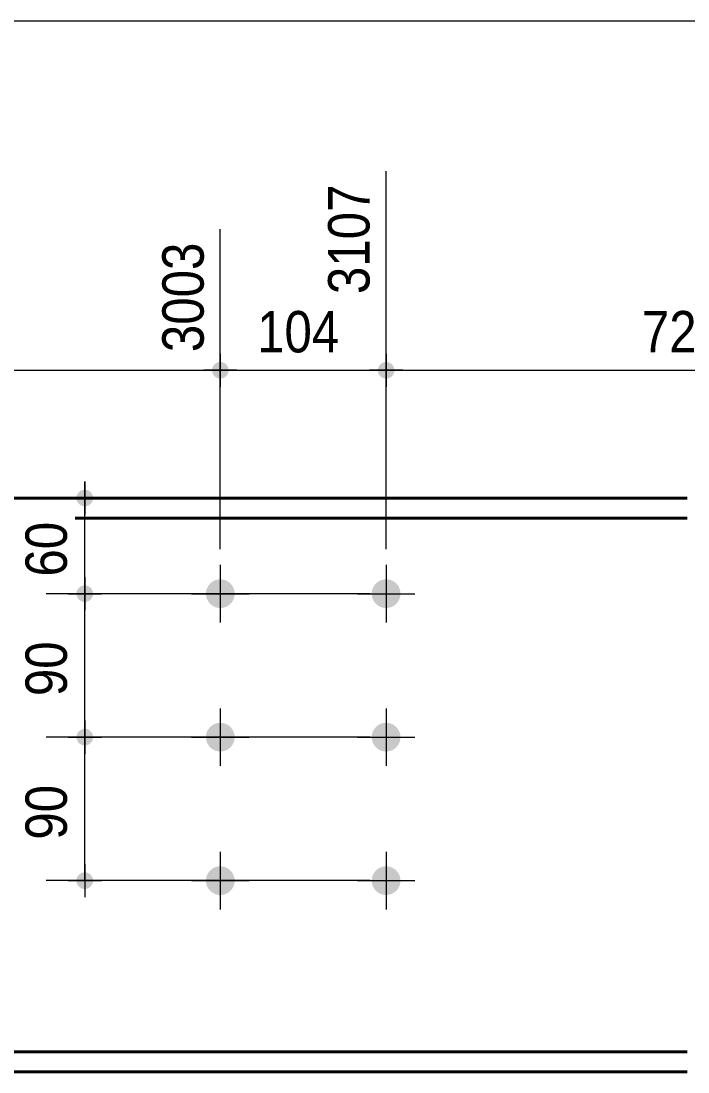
# Model space of a CAD drawing. Header units: millimetres. Extents: x 2 to 410, y 5 to 282.
# Drawn here: x 228.1 to 269.9, y 216.1 to 282 of the extents above; entities that cross this region are included whole.
import ezdxf

# ---------------------------------------------------------------- set-up
doc = ezdxf.new("R2010")
doc.units = ezdxf.units.MM
for name, color, linetype, lineweight in [('Boulon', 7, 'Continuous', 0), ('Cotation', 7, 'Continuous', 0), ('Feuille dessin', 5, 'Continuous', 0), ('Piece', 2, 'Continuous', 0)]:
    doc.layers.add(name, color=color, linetype=linetype, lineweight=lineweight)
doc.styles.add('ARIAL', font='ARIAL.TTF')

# ---------------------------------------------------------------- blocks, each defined once
blk = doc.blocks.new('*A7')
at = {"layer": 'Boulon'}
for points in [[(241.499, 246.038), (241.496, 245.994), (241.491, 245.95), (241.483, 245.907), (241.473, 245.864), (241.462, 245.821), (241.448, 245.779), (241.432, 245.738), (241.414, 245.697), (241.394, 245.658), (241.372, 245.62), (241.349, 245.582), (241.323, 245.546), (241.296, 245.511), (241.267, 245.478), (241.237, 245.446), (241.205, 245.415), (241.171, 245.387), (241.137, 245.359), (241.1, 245.334), (241.063, 245.31), (241.025, 245.289), (240.985, 245.269), (240.945, 245.251), (240.904, 245.235), (240.862, 245.221), (240.819, 245.209), (240.776, 245.2), (240.732, 245.192), (240.689, 245.187), (240.645, 245.183), (240.6, 245.182), (240.556, 245.183), (240.512, 245.187), (240.468, 245.192), (240.425, 245.2), (240.382, 245.209), (240.339, 245.221), (240.297, 245.235), (240.256, 245.251), (240.216, 245.269), (240.176, 245.289), (240.138, 245.31), (240.1, 245.334), (240.064, 245.359), (240.029, 245.387), (239.996, 245.415), (239.964, 245.446), (239.934, 245.478), (239.905, 245.511), (239.878, 245.546), (239.852, 245.582), (239.828, 245.62), (239.807, 245.658), (239.787, 245.697), (239.769, 245.738), (239.753, 245.779), (239.739, 245.821), (239.727, 245.864), (239.718, 245.907), (239.71, 245.95), (239.705, 245.994), (239.702, 246.038), (239.7, 246.082), (239.702, 246.126), (239.705, 246.171), (239.71, 246.214), (239.718, 246.258), (239.727, 246.301), (239.739, 246.344), (239.753, 246.385), (239.769, 246.427), (239.787, 246.467), (239.807, 246.507), (239.828, 246.545), (239.852, 246.582), (239.878, 246.618), (239.905, 246.653), (239.934, 246.687), (239.964, 246.719), (239.996, 246.749), (240.029, 246.778), (240.064, 246.805), (240.1, 246.831), (240.138, 246.854), (240.176, 246.876), (240.216, 246.896), (240.256, 246.914), (240.297, 246.93), (240.339, 246.944), (240.382, 246.955), (240.425, 246.965), (240.468, 246.973), (240.512, 246.978), (240.556, 246.981), (240.6, 246.982), (240.645, 246.981), (240.689, 246.978), (240.732, 246.973), (240.776, 246.965), (240.819, 246.955), (240.862, 246.944), (240.904, 246.93), (240.945, 246.914), (240.985, 246.896), (241.025, 246.876), (241.063, 246.854), (241.1, 246.831), (241.137, 246.805), (241.171, 246.778), (241.205, 246.749), (241.237, 246.719), (241.267, 246.687), (241.296, 246.653), (241.323, 246.618), (241.349, 246.582), (241.372, 246.545), (241.394, 246.507), (241.414, 246.467), (241.432, 246.427), (241.448, 246.385), (241.462, 246.344), (241.473, 246.301), (241.483, 246.258), (241.491, 246.214), (241.496, 246.171), (241.499, 246.126), (241.5, 246.082)], [(241.499, 237.038), (241.496, 236.994), (241.491, 236.95), (241.483, 236.907), (241.473, 236.864), (241.462, 236.821), (241.448, 236.779), (241.432, 236.738), (241.414, 236.697), (241.394, 236.658), (241.372, 236.62), (241.349, 236.582), (241.323, 236.546), (241.296, 236.511), (241.267, 236.478), (241.237, 236.446), (241.205, 236.415), (241.171, 236.387), (241.137, 236.359), (241.1, 236.334), (241.063, 236.31), (241.025, 236.289), (240.985, 236.269), (240.945, 236.251), (240.904, 236.235), (240.862, 236.221), (240.819, 236.209), (240.776, 236.2), (240.732, 236.192), (240.689, 236.187), (240.645, 236.183), (240.6, 236.182), (240.556, 236.183), (240.512, 236.187), (240.468, 236.192), (240.425, 236.2), (240.382, 236.209), (240.339, 236.221), (240.297, 236.235), (240.256, 236.251), (240.216, 236.269), (240.176, 236.289), (240.138, 236.31), (240.1, 236.334), (240.064, 236.359), (240.029, 236.387), (239.996, 236.415), (239.964, 236.446), (239.934, 236.478), (239.905, 236.511), (239.878, 236.546), (239.852, 236.582), (239.828, 236.62), (239.807, 236.658), (239.787, 236.697), (239.769, 236.738), (239.753, 236.779), (239.739, 236.821), (239.727, 236.864), (239.718, 236.907), (239.71, 236.95), (239.705, 236.994), (239.702, 237.038), (239.7, 237.082), (239.702, 237.126), (239.705, 237.171), (239.71, 237.214), (239.718, 237.258), (239.727, 237.301), (239.739, 237.344), (239.753, 237.385), (239.769, 237.427), (239.787, 237.467), (239.807, 237.507), (239.828, 237.545), (239.852, 237.582), (239.878, 237.618), (239.905, 237.653), (239.934, 237.687), (239.964, 237.719), (239.996, 237.749), (240.029, 237.778), (240.064, 237.805), (240.1, 237.831), (240.138, 237.854), (240.176, 237.876), (240.216, 237.896), (240.256, 237.914), (240.297, 237.93), (240.339, 237.944), (240.382, 237.955), (240.425, 237.965), (240.468, 237.973), (240.512, 237.978), (240.556, 237.981), (240.6, 237.982), (240.645, 237.981), (240.689, 237.978), (240.732, 237.973), (240.776, 237.965), (240.819, 237.955), (240.862, 237.944), (240.904, 237.93), (240.945, 237.914), (240.985, 237.896), (241.025, 237.876), (241.063, 237.854), (241.1, 237.831), (241.137, 237.805), (241.171, 237.778), (241.205, 237.749), (241.237, 237.719), (241.267, 237.687), (241.296, 237.653), (241.323, 237.618), (241.349, 237.582), (241.372, 237.545), (241.394, 237.507), (241.414, 237.467), (241.432, 237.427), (241.448, 237.385), (241.462, 237.344), (241.473, 237.301), (241.483, 237.258), (241.491, 237.214), (241.496, 237.171), (241.499, 237.126), (241.5, 237.082)], [(241.499, 228.038), (241.496, 227.994), (241.491, 227.95), (241.483, 227.907), (241.473, 227.864), (241.462, 227.821), (241.448, 227.779), (241.432, 227.738), (241.414, 227.697), (241.394, 227.658), (241.372, 227.62), (241.349, 227.582), (241.323, 227.546), (241.296, 227.511), (241.267, 227.478), (241.237, 227.446), (241.205, 227.415), (241.171, 227.387), (241.137, 227.359), (241.1, 227.334), (241.063, 227.31), (241.025, 227.289), (240.985, 227.269), (240.945, 227.251), (240.904, 227.235), (240.862, 227.221), (240.819, 227.209), (240.776, 227.2), (240.732, 227.192), (240.689, 227.187), (240.645, 227.183), (240.6, 227.182), (240.556, 227.183), (240.512, 227.187), (240.468, 227.192), (240.425, 227.2), (240.382, 227.209), (240.339, 227.221), (240.297, 227.235), (240.256, 227.251), (240.216, 227.269), (240.176, 227.289), (240.138, 227.31), (240.1, 227.334), (240.064, 227.359), (240.029, 227.387), (239.996, 227.415), (239.964, 227.446), (239.934, 227.478), (239.905, 227.511), (239.878, 227.546), (239.852, 227.582), (239.828, 227.62), (239.807, 227.658), (239.787, 227.697), (239.769, 227.738), (239.753, 227.779), (239.739, 227.821), (239.727, 227.864), (239.718, 227.907), (239.71, 227.95), (239.705, 227.994), (239.702, 228.038), (239.7, 228.082), (239.702, 228.126), (239.705, 228.171), (239.71, 228.214), (239.718, 228.258), (239.727, 228.301), (239.739, 228.344), (239.753, 228.385), (239.769, 228.427), (239.787, 228.467), (239.807, 228.507), (239.828, 228.545), (239.852, 228.582), (239.878, 228.618), (239.905, 228.653), (239.934, 228.687), (239.964, 228.719), (239.996, 228.749), (240.029, 228.778), (240.064, 228.805), (240.1, 228.831), (240.138, 228.854), (240.176, 228.876), (240.216, 228.896), (240.256, 228.914), (240.297, 228.93), (240.339, 228.944), (240.382, 228.955), (240.425, 228.965), (240.468, 228.973), (240.512, 228.978), (240.556, 228.981), (240.6, 228.982), (240.645, 228.981), (240.689, 228.978), (240.732, 228.973), (240.776, 228.965), (240.819, 228.955), (240.862, 228.944), (240.904, 228.93), (240.945, 228.914), (240.985, 228.896), (241.025, 228.876), (241.063, 228.854), (241.1, 228.831), (241.137, 228.805), (241.171, 228.778), (241.205, 228.749), (241.237, 228.719), (241.267, 228.687), (241.296, 228.653), (241.323, 228.618), (241.349, 228.582), (241.372, 228.545), (241.394, 228.507), (241.414, 228.467), (241.432, 228.427), (241.448, 228.385), (241.462, 228.344), (241.473, 228.301), (241.483, 228.258), (241.491, 228.214), (241.496, 228.171), (241.499, 228.126), (241.5, 228.082)]]:
    blk.add_hatch(color=256, dxfattribs=at).paths.add_polyline_path(points, flags=17)
at = {"layer": 'Boulon', "linetype": 'Continuous', "lineweight": 0}
for p, q in [((240.6, 247.882), (240.6, 244.282)), ((238.8, 246.082), (242.4, 246.082)), ((240.6, 238.882), (240.6, 235.282)), ((238.8, 237.082), (242.4, 237.082)), ((240.6, 229.882), (240.6, 226.282)), ((238.8, 228.082), (242.4, 228.082))]:
    blk.add_line(p, q, dxfattribs=at)
blk = doc.blocks.new('*A8')
at = {"layer": 'Boulon'}
for points in [[(251.899, 246.038), (251.896, 245.994), (251.891, 245.95), (251.883, 245.907), (251.873, 245.864), (251.862, 245.821), (251.848, 245.779), (251.832, 245.738), (251.814, 245.697), (251.794, 245.658), (251.772, 245.62), (251.749, 245.582), (251.723, 245.546), (251.696, 245.511), (251.667, 245.478), (251.637, 245.446), (251.605, 245.415), (251.571, 245.387), (251.537, 245.359), (251.5, 245.334), (251.463, 245.31), (251.425, 245.289), (251.385, 245.269), (251.345, 245.251), (251.304, 245.235), (251.262, 245.221), (251.219, 245.209), (251.176, 245.2), (251.132, 245.192), (251.089, 245.187), (251.045, 245.183), (251, 245.182), (250.956, 245.183), (250.912, 245.187), (250.868, 245.192), (250.825, 245.2), (250.782, 245.209), (250.739, 245.221), (250.697, 245.235), (250.656, 245.251), (250.616, 245.269), (250.576, 245.289), (250.538, 245.31), (250.5, 245.334), (250.464, 245.359), (250.429, 245.387), (250.396, 245.415), (250.364, 245.446), (250.334, 245.478), (250.305, 245.511), (250.278, 245.546), (250.252, 245.582), (250.228, 245.62), (250.207, 245.658), (250.187, 245.697), (250.169, 245.738), (250.153, 245.779), (250.139, 245.821), (250.127, 245.864), (250.118, 245.907), (250.11, 245.95), (250.105, 245.994), (250.102, 246.038), (250.1, 246.082), (250.102, 246.126), (250.105, 246.171), (250.11, 246.214), (250.118, 246.258), (250.127, 246.301), (250.139, 246.344), (250.153, 246.385), (250.169, 246.427), (250.187, 246.467), (250.207, 246.507), (250.228, 246.545), (250.252, 246.582), (250.278, 246.618), (250.305, 246.653), (250.334, 246.687), (250.364, 246.719), (250.396, 246.749), (250.429, 246.778), (250.464, 246.805), (250.5, 246.831), (250.538, 246.854), (250.576, 246.876), (250.616, 246.896), (250.656, 246.914), (250.697, 246.93), (250.739, 246.944), (250.782, 246.955), (250.825, 246.965), (250.868, 246.973), (250.912, 246.978), (250.956, 246.981), (251, 246.982), (251.045, 246.981), (251.089, 246.978), (251.132, 246.973), (251.176, 246.965), (251.219, 246.955), (251.262, 246.944), (251.304, 246.93), (251.345, 246.914), (251.385, 246.896), (251.425, 246.876), (251.463, 246.854), (251.5, 246.831), (251.537, 246.805), (251.571, 246.778), (251.605, 246.749), (251.637, 246.719), (251.667, 246.687), (251.696, 246.653), (251.723, 246.618), (251.749, 246.582), (251.772, 246.545), (251.794, 246.507), (251.814, 246.467), (251.832, 246.427), (251.848, 246.385), (251.862, 246.344), (251.873, 246.301), (251.883, 246.258), (251.891, 246.214), (251.896, 246.171), (251.899, 246.126), (251.9, 246.082)], [(251.899, 237.038), (251.896, 236.994), (251.891, 236.95), (251.883, 236.907), (251.873, 236.864), (251.862, 236.821), (251.848, 236.779), (251.832, 236.738), (251.814, 236.697), (251.794, 236.658), (251.772, 236.62), (251.749, 236.582), (251.723, 236.546), (251.696, 236.511), (251.667, 236.478), (251.637, 236.446), (251.605, 236.415), (251.571, 236.387), (251.537, 236.359), (251.5, 236.334), (251.463, 236.31), (251.425, 236.289), (251.385, 236.269), (251.345, 236.251), (251.304, 236.235), (251.262, 236.221), (251.219, 236.209), (251.176, 236.2), (251.132, 236.192), (251.089, 236.187), (251.045, 236.183), (251, 236.182), (250.956, 236.183), (250.912, 236.187), (250.868, 236.192), (250.825, 236.2), (250.782, 236.209), (250.739, 236.221), (250.697, 236.235), (250.656, 236.251), (250.616, 236.269), (250.576, 236.289), (250.538, 236.31), (250.5, 236.334), (250.464, 236.359), (250.429, 236.387), (250.396, 236.415), (250.364, 236.446), (250.334, 236.478), (250.305, 236.511), (250.278, 236.546), (250.252, 236.582), (250.228, 236.62), (250.207, 236.658), (250.187, 236.697), (250.169, 236.738), (250.153, 236.779), (250.139, 236.821), (250.127, 236.864), (250.118, 236.907), (250.11, 236.95), (250.105, 236.994), (250.102, 237.038), (250.1, 237.082), (250.102, 237.126), (250.105, 237.171), (250.11, 237.214), (250.118, 237.258), (250.127, 237.301), (250.139, 237.344), (250.153, 237.385), (250.169, 237.427), (250.187, 237.467), (250.207, 237.507), (250.228, 237.545), (250.252, 237.582), (250.278, 237.618), (250.305, 237.653), (250.334, 237.687), (250.364, 237.719), (250.396, 237.749), (250.429, 237.778), (250.464, 237.805), (250.5, 237.831), (250.538, 237.854), (250.576, 237.876), (250.616, 237.896), (250.656, 237.914), (250.697, 237.93), (250.739, 237.944), (250.782, 237.955), (250.825, 237.965), (250.868, 237.973), (250.912, 237.978), (250.956, 237.981), (251, 237.982), (251.045, 237.981), (251.089, 237.978), (251.132, 237.973), (251.176, 237.965), (251.219, 237.955), (251.262, 237.944), (251.304, 237.93), (251.345, 237.914), (251.385, 237.896), (251.425, 237.876), (251.463, 237.854), (251.5, 237.831), (251.537, 237.805), (251.571, 237.778), (251.605, 237.749), (251.637, 237.719), (251.667, 237.687), (251.696, 237.653), (251.723, 237.618), (251.749, 237.582), (251.772, 237.545), (251.794, 237.507), (251.814, 237.467), (251.832, 237.427), (251.848, 237.385), (251.862, 237.344), (251.873, 237.301), (251.883, 237.258), (251.891, 237.214), (251.896, 237.171), (251.899, 237.126), (251.9, 237.082)], [(251.899, 228.038), (251.896, 227.994), (251.891, 227.95), (251.883, 227.907), (251.873, 227.864), (251.862, 227.821), (251.848, 227.779), (251.832, 227.738), (251.814, 227.697), (251.794, 227.658), (251.772, 227.62), (251.749, 227.582), (251.723, 227.546), (251.696, 227.511), (251.667, 227.478), (251.637, 227.446), (251.605, 227.415), (251.571, 227.387), (251.537, 227.359), (251.5, 227.334), (251.463, 227.31), (251.425, 227.289), (251.385, 227.269), (251.345, 227.251), (251.304, 227.235), (251.262, 227.221), (251.219, 227.209), (251.176, 227.2), (251.132, 227.192), (251.089, 227.187), (251.045, 227.183), (251, 227.182), (250.956, 227.183), (250.912, 227.187), (250.868, 227.192), (250.825, 227.2), (250.782, 227.209), (250.739, 227.221), (250.697, 227.235), (250.656, 227.251), (250.616, 227.269), (250.576, 227.289), (250.538, 227.31), (250.5, 227.334), (250.464, 227.359), (250.429, 227.387), (250.396, 227.415), (250.364, 227.446), (250.334, 227.478), (250.305, 227.511), (250.278, 227.546), (250.252, 227.582), (250.228, 227.62), (250.207, 227.658), (250.187, 227.697), (250.169, 227.738), (250.153, 227.779), (250.139, 227.821), (250.127, 227.864), (250.118, 227.907), (250.11, 227.95), (250.105, 227.994), (250.102, 228.038), (250.1, 228.082), (250.102, 228.126), (250.105, 228.171), (250.11, 228.214), (250.118, 228.258), (250.127, 228.301), (250.139, 228.344), (250.153, 228.385), (250.169, 228.427), (250.187, 228.467), (250.207, 228.507), (250.228, 228.545), (250.252, 228.582), (250.278, 228.618), (250.305, 228.653), (250.334, 228.687), (250.364, 228.719), (250.396, 228.749), (250.429, 228.778), (250.464, 228.805), (250.5, 228.831), (250.538, 228.854), (250.576, 228.876), (250.616, 228.896), (250.656, 228.914), (250.697, 228.93), (250.739, 228.944), (250.782, 228.955), (250.825, 228.965), (250.868, 228.973), (250.912, 228.978), (250.956, 228.981), (251, 228.982), (251.045, 228.981), (251.089, 228.978), (251.132, 228.973), (251.176, 228.965), (251.219, 228.955), (251.262, 228.944), (251.304, 228.93), (251.345, 228.914), (251.385, 228.896), (251.425, 228.876), (251.463, 228.854), (251.5, 228.831), (251.537, 228.805), (251.571, 228.778), (251.605, 228.749), (251.637, 228.719), (251.667, 228.687), (251.696, 228.653), (251.723, 228.618), (251.749, 228.582), (251.772, 228.545), (251.794, 228.507), (251.814, 228.467), (251.832, 228.427), (251.848, 228.385), (251.862, 228.344), (251.873, 228.301), (251.883, 228.258), (251.891, 228.214), (251.896, 228.171), (251.899, 228.126), (251.9, 228.082)]]:
    blk.add_hatch(color=256, dxfattribs=at).paths.add_polyline_path(points, flags=17)
at = {"layer": 'Boulon', "linetype": 'Continuous', "lineweight": 0}
for p, q in [((251, 247.882), (251, 244.282)), ((249.2, 246.082), (252.8, 246.082)), ((251, 238.882), (251, 235.282)), ((249.2, 237.082), (252.8, 237.082)), ((251, 229.882), (251, 226.282)), ((249.2, 228.082), (252.8, 228.082))]:
    blk.add_line(p, q, dxfattribs=at)
blk = doc.blocks.new('*A15')
at = {"layer": 'Piece', "color": 2, "linetype": 'Continuous', "lineweight": 40}
for p, q in [((269.886081, 252.082286), (180.070799, 252.082286)), ((269.886081, 250.812286), (231.498334, 250.812286)), ((269.886081, 217.352286), (180.070799, 217.352286)), ((180.070799, 216.082286), (269.886081, 216.082286))]:
    blk.add_line(p, q, dxfattribs=at)
blk = doc.blocks.new('*A43')
at = {"layer": 'Feuille dessin', "linetype": 'Continuous', "lineweight": 0}
blk.add_line((405, 282), (5, 282), dxfattribs=at)
blk = doc.blocks.new('*A54')
at = {"layer": 'Cotation'}
for points in [[(209.331, 259.574), (209.305, 259.576), (209.28, 259.579), (209.255, 259.583), (209.23, 259.589), (209.205, 259.596), (209.181, 259.604), (209.157, 259.613), (209.134, 259.623), (209.111, 259.635), (209.089, 259.647), (209.068, 259.661), (209.047, 259.675), (209.027, 259.691), (209.007, 259.708), (208.989, 259.725), (208.971, 259.744), (208.954, 259.763), (208.939, 259.783), (208.924, 259.804), (208.91, 259.826), (208.898, 259.848), (208.886, 259.871), (208.876, 259.894), (208.867, 259.918), (208.859, 259.942), (208.852, 259.967), (208.846, 259.992), (208.842, 260.017), (208.839, 260.042), (208.837, 260.068), (208.836, 260.093), (208.837, 260.119), (208.839, 260.144), (208.842, 260.169), (208.846, 260.195), (208.852, 260.22), (208.859, 260.244), (208.867, 260.268), (208.876, 260.292), (208.886, 260.315), (208.898, 260.338), (208.91, 260.36), (208.924, 260.382), (208.939, 260.403), (208.954, 260.423), (208.971, 260.442), (208.989, 260.461), (209.007, 260.478), (209.027, 260.495), (209.047, 260.511), (209.068, 260.526), (209.089, 260.539), (209.111, 260.552), (209.134, 260.563), (209.157, 260.574), (209.181, 260.583), (209.205, 260.591), (209.23, 260.598), (209.255, 260.603), (209.28, 260.608), (209.305, 260.611), (209.331, 260.613), (209.356, 260.613), (209.382, 260.613), (209.407, 260.611), (209.433, 260.608), (209.458, 260.603), (209.483, 260.598), (209.507, 260.591), (209.532, 260.583), (209.555, 260.574), (209.579, 260.563), (209.602, 260.552), (209.624, 260.539), (209.645, 260.526), (209.666, 260.511), (209.686, 260.495), (209.706, 260.478), (209.724, 260.461), (209.742, 260.442), (209.758, 260.423), (209.774, 260.403), (209.789, 260.382), (209.802, 260.36), (209.815, 260.338), (209.827, 260.315), (209.837, 260.292), (209.846, 260.268), (209.854, 260.244), (209.861, 260.22), (209.866, 260.195), (209.871, 260.169), (209.874, 260.144), (209.876, 260.119), (209.876, 260.093), (209.876, 260.068), (209.874, 260.042), (209.871, 260.017), (209.866, 259.992), (209.861, 259.967), (209.854, 259.942), (209.846, 259.918), (209.837, 259.894), (209.827, 259.871), (209.815, 259.848), (209.802, 259.826), (209.789, 259.804), (209.774, 259.783), (209.758, 259.763), (209.742, 259.744), (209.724, 259.725), (209.706, 259.708), (209.686, 259.691), (209.666, 259.675), (209.645, 259.661), (209.624, 259.647), (209.602, 259.635), (209.579, 259.623), (209.555, 259.613), (209.532, 259.604), (209.507, 259.596), (209.483, 259.589), (209.458, 259.583), (209.433, 259.579), (209.407, 259.576), (209.382, 259.574), (209.356, 259.573)], [(240.575, 259.574), (240.549, 259.576), (240.524, 259.579), (240.499, 259.583), (240.474, 259.589), (240.449, 259.596), (240.425, 259.604), (240.401, 259.613), (240.378, 259.623), (240.355, 259.635), (240.333, 259.647), (240.312, 259.661), (240.291, 259.675), (240.271, 259.691), (240.251, 259.708), (240.233, 259.725), (240.215, 259.744), (240.198, 259.763), (240.183, 259.783), (240.168, 259.804), (240.154, 259.826), (240.142, 259.848), (240.13, 259.871), (240.12, 259.894), (240.111, 259.918), (240.103, 259.942), (240.096, 259.967), (240.09, 259.992), (240.086, 260.017), (240.083, 260.042), (240.081, 260.068), (240.08, 260.093), (240.081, 260.119), (240.083, 260.144), (240.086, 260.169), (240.09, 260.195), (240.096, 260.22), (240.103, 260.244), (240.111, 260.268), (240.12, 260.292), (240.13, 260.315), (240.142, 260.338), (240.154, 260.36), (240.168, 260.382), (240.183, 260.403), (240.198, 260.423), (240.215, 260.442), (240.233, 260.461), (240.251, 260.478), (240.271, 260.495), (240.291, 260.511), (240.312, 260.526), (240.333, 260.539), (240.355, 260.552), (240.378, 260.563), (240.401, 260.574), (240.425, 260.583), (240.449, 260.591), (240.474, 260.598), (240.499, 260.603), (240.524, 260.608), (240.549, 260.611), (240.575, 260.613), (240.6, 260.613), (240.626, 260.613), (240.651, 260.611), (240.677, 260.608), (240.702, 260.603), (240.727, 260.598), (240.751, 260.591), (240.776, 260.583), (240.799, 260.574), (240.823, 260.563), (240.846, 260.552), (240.868, 260.539), (240.889, 260.526), (240.91, 260.511), (240.93, 260.495), (240.95, 260.478), (240.968, 260.461), (240.986, 260.442), (241.002, 260.423), (241.018, 260.403), (241.033, 260.382), (241.046, 260.36), (241.059, 260.338), (241.071, 260.315), (241.081, 260.292), (241.09, 260.268), (241.098, 260.244), (241.105, 260.22), (241.11, 260.195), (241.115, 260.169), (241.118, 260.144), (241.12, 260.119), (241.12, 260.093), (241.12, 260.068), (241.118, 260.042), (241.115, 260.017), (241.11, 259.992), (241.105, 259.967), (241.098, 259.942), (241.09, 259.918), (241.081, 259.894), (241.071, 259.871), (241.059, 259.848), (241.046, 259.826), (241.033, 259.804), (241.018, 259.783), (241.002, 259.763), (240.986, 259.744), (240.968, 259.725), (240.95, 259.708), (240.93, 259.691), (240.91, 259.675), (240.889, 259.661), (240.868, 259.647), (240.846, 259.635), (240.823, 259.623), (240.799, 259.613), (240.776, 259.604), (240.751, 259.596), (240.727, 259.589), (240.702, 259.583), (240.677, 259.579), (240.651, 259.576), (240.626, 259.574), (240.6, 259.573)]]:
    blk.add_hatch(color=256, dxfattribs=at).paths.add_polyline_path(points, flags=17)
at = {"layer": 'Cotation', "linetype": 'Continuous', "lineweight": 0}
for p, q in [((209.356, 248.882), (209.356, 272.587)), ((240.6, 248.882), (240.6, 268.947)), ((209.356, 261.133), (209.356, 259.053)), ((240.6, 261.133), (240.6, 259.053)), ((210.396, 260.093), (208.316, 260.093)), ((209.356, 260.093), (208.316, 260.093)), ((209.356, 260.093), (240.6, 260.093)), ((241.64, 260.093), (239.56, 260.093)), ((240.6, 260.093), (241.64, 260.093))]:
    blk.add_line(p, q, dxfattribs=at)
at = {"layer": 'Cotation'}
for p in [(209.356, 260.093), (240.6, 260.093)]:
    blk.add_point(p, dxfattribs=at)
at = {"layer": 'Cotation', "style": 'ARIAL', "width": 0.85}
blk.add_text('3003', height=2.6, rotation=90.00021, dxfattribs=at).set_placement((239.56, 261.233))
blk.add_text('312', height=2.6, dxfattribs=at).set_placement((222.086, 261.213))
blk = doc.blocks.new('*A55')
at = {"layer": 'Cotation'}
for points in [[(240.575, 259.574), (240.549, 259.576), (240.524, 259.579), (240.499, 259.583), (240.474, 259.589), (240.449, 259.596), (240.425, 259.604), (240.401, 259.613), (240.378, 259.623), (240.355, 259.635), (240.333, 259.647), (240.312, 259.661), (240.291, 259.675), (240.271, 259.691), (240.251, 259.708), (240.233, 259.725), (240.215, 259.744), (240.198, 259.763), (240.183, 259.783), (240.168, 259.804), (240.154, 259.826), (240.142, 259.848), (240.13, 259.871), (240.12, 259.894), (240.111, 259.918), (240.103, 259.942), (240.096, 259.967), (240.09, 259.992), (240.086, 260.017), (240.083, 260.042), (240.081, 260.068), (240.08, 260.093), (240.081, 260.119), (240.083, 260.144), (240.086, 260.169), (240.09, 260.195), (240.096, 260.22), (240.103, 260.244), (240.111, 260.268), (240.12, 260.292), (240.13, 260.315), (240.142, 260.338), (240.154, 260.36), (240.168, 260.382), (240.183, 260.403), (240.198, 260.423), (240.215, 260.442), (240.233, 260.461), (240.251, 260.478), (240.271, 260.495), (240.291, 260.511), (240.312, 260.526), (240.333, 260.539), (240.355, 260.552), (240.378, 260.563), (240.401, 260.574), (240.425, 260.583), (240.449, 260.591), (240.474, 260.598), (240.499, 260.603), (240.524, 260.608), (240.549, 260.611), (240.575, 260.613), (240.6, 260.613), (240.626, 260.613), (240.651, 260.611), (240.677, 260.608), (240.702, 260.603), (240.727, 260.598), (240.751, 260.591), (240.776, 260.583), (240.799, 260.574), (240.823, 260.563), (240.846, 260.552), (240.868, 260.539), (240.889, 260.526), (240.91, 260.511), (240.93, 260.495), (240.95, 260.478), (240.968, 260.461), (240.986, 260.442), (241.002, 260.423), (241.018, 260.403), (241.033, 260.382), (241.046, 260.36), (241.059, 260.338), (241.071, 260.315), (241.081, 260.292), (241.09, 260.268), (241.098, 260.244), (241.105, 260.22), (241.11, 260.195), (241.115, 260.169), (241.118, 260.144), (241.12, 260.119), (241.12, 260.093), (241.12, 260.068), (241.118, 260.042), (241.115, 260.017), (241.11, 259.992), (241.105, 259.967), (241.098, 259.942), (241.09, 259.918), (241.081, 259.894), (241.071, 259.871), (241.059, 259.848), (241.046, 259.826), (241.033, 259.804), (241.018, 259.783), (241.002, 259.763), (240.986, 259.744), (240.968, 259.725), (240.95, 259.708), (240.93, 259.691), (240.91, 259.675), (240.889, 259.661), (240.868, 259.647), (240.846, 259.635), (240.823, 259.623), (240.799, 259.613), (240.776, 259.604), (240.751, 259.596), (240.727, 259.589), (240.702, 259.583), (240.677, 259.579), (240.651, 259.576), (240.626, 259.574), (240.6, 259.573)], [(250.975, 259.574), (250.949, 259.576), (250.924, 259.579), (250.899, 259.583), (250.874, 259.589), (250.849, 259.596), (250.825, 259.604), (250.801, 259.613), (250.778, 259.623), (250.755, 259.635), (250.733, 259.647), (250.712, 259.661), (250.691, 259.675), (250.671, 259.691), (250.651, 259.708), (250.633, 259.725), (250.615, 259.744), (250.598, 259.763), (250.583, 259.783), (250.568, 259.804), (250.554, 259.826), (250.542, 259.848), (250.53, 259.871), (250.52, 259.894), (250.511, 259.918), (250.503, 259.942), (250.496, 259.967), (250.49, 259.992), (250.486, 260.017), (250.483, 260.042), (250.481, 260.068), (250.48, 260.093), (250.481, 260.119), (250.483, 260.144), (250.486, 260.169), (250.49, 260.195), (250.496, 260.22), (250.503, 260.244), (250.511, 260.268), (250.52, 260.292), (250.53, 260.315), (250.542, 260.338), (250.554, 260.36), (250.568, 260.382), (250.583, 260.403), (250.598, 260.423), (250.615, 260.442), (250.633, 260.461), (250.651, 260.478), (250.671, 260.495), (250.691, 260.511), (250.712, 260.526), (250.733, 260.539), (250.755, 260.552), (250.778, 260.563), (250.801, 260.574), (250.825, 260.583), (250.849, 260.591), (250.874, 260.598), (250.899, 260.603), (250.924, 260.608), (250.949, 260.611), (250.975, 260.613), (251, 260.613), (251.026, 260.613), (251.051, 260.611), (251.077, 260.608), (251.102, 260.603), (251.127, 260.598), (251.151, 260.591), (251.176, 260.583), (251.199, 260.574), (251.223, 260.563), (251.246, 260.552), (251.268, 260.539), (251.289, 260.526), (251.31, 260.511), (251.33, 260.495), (251.35, 260.478), (251.368, 260.461), (251.386, 260.442), (251.402, 260.423), (251.418, 260.403), (251.433, 260.382), (251.446, 260.36), (251.459, 260.338), (251.471, 260.315), (251.481, 260.292), (251.49, 260.268), (251.498, 260.244), (251.505, 260.22), (251.51, 260.195), (251.515, 260.169), (251.518, 260.144), (251.52, 260.119), (251.52, 260.093), (251.52, 260.068), (251.518, 260.042), (251.515, 260.017), (251.51, 259.992), (251.505, 259.967), (251.498, 259.942), (251.49, 259.918), (251.481, 259.894), (251.471, 259.871), (251.459, 259.848), (251.446, 259.826), (251.433, 259.804), (251.418, 259.783), (251.402, 259.763), (251.386, 259.744), (251.368, 259.725), (251.35, 259.708), (251.33, 259.691), (251.31, 259.675), (251.289, 259.661), (251.268, 259.647), (251.246, 259.635), (251.223, 259.623), (251.199, 259.613), (251.176, 259.604), (251.151, 259.596), (251.127, 259.589), (251.102, 259.583), (251.077, 259.579), (251.051, 259.576), (251.026, 259.574), (251, 259.573)]]:
    blk.add_hatch(color=256, dxfattribs=at).paths.add_polyline_path(points, flags=17)
at = {"layer": 'Cotation', "linetype": 'Continuous', "lineweight": 0}
for p, q in [((251, 248.882), (251, 272.587)), ((240.6, 248.882), (240.6, 268.947)), ((240.6, 261.133), (240.6, 259.053)), ((251, 261.133), (251, 259.053)), ((241.64, 260.093), (239.56, 260.093)), ((240.6, 260.093), (239.56, 260.093)), ((240.6, 260.093), (251, 260.093)), ((252.04, 260.093), (249.96, 260.093)), ((251, 260.093), (252.04, 260.093))]:
    blk.add_line(p, q, dxfattribs=at)
at = {"layer": 'Cotation'}
for p in [(240.6, 260.093), (251, 260.093)]:
    blk.add_point(p, dxfattribs=at)
at = {"layer": 'Cotation', "style": 'ARIAL', "width": 0.85}
blk.add_text('3107', height=2.6, rotation=90.00021, dxfattribs=at).set_placement((249.96, 264.873))
blk.add_text('104', height=2.6, dxfattribs=at).set_placement((242.908, 261.213))
blk = doc.blocks.new('*A56')
at = {"layer": 'Cotation'}
for points in [[(250.975, 259.574), (250.949, 259.576), (250.924, 259.579), (250.899, 259.583), (250.874, 259.589), (250.849, 259.596), (250.825, 259.604), (250.801, 259.613), (250.778, 259.623), (250.755, 259.635), (250.733, 259.647), (250.712, 259.661), (250.691, 259.675), (250.671, 259.691), (250.651, 259.708), (250.633, 259.725), (250.615, 259.744), (250.598, 259.763), (250.583, 259.783), (250.568, 259.804), (250.554, 259.826), (250.542, 259.848), (250.53, 259.871), (250.52, 259.894), (250.511, 259.918), (250.503, 259.942), (250.496, 259.967), (250.49, 259.992), (250.486, 260.017), (250.483, 260.042), (250.481, 260.068), (250.48, 260.093), (250.481, 260.119), (250.483, 260.144), (250.486, 260.169), (250.49, 260.195), (250.496, 260.22), (250.503, 260.244), (250.511, 260.268), (250.52, 260.292), (250.53, 260.315), (250.542, 260.338), (250.554, 260.36), (250.568, 260.382), (250.583, 260.403), (250.598, 260.423), (250.615, 260.442), (250.633, 260.461), (250.651, 260.478), (250.671, 260.495), (250.691, 260.511), (250.712, 260.526), (250.733, 260.539), (250.755, 260.552), (250.778, 260.563), (250.801, 260.574), (250.825, 260.583), (250.849, 260.591), (250.874, 260.598), (250.899, 260.603), (250.924, 260.608), (250.949, 260.611), (250.975, 260.613), (251, 260.613), (251.026, 260.613), (251.051, 260.611), (251.077, 260.608), (251.102, 260.603), (251.127, 260.598), (251.151, 260.591), (251.176, 260.583), (251.199, 260.574), (251.223, 260.563), (251.246, 260.552), (251.268, 260.539), (251.289, 260.526), (251.31, 260.511), (251.33, 260.495), (251.35, 260.478), (251.368, 260.461), (251.386, 260.442), (251.402, 260.423), (251.418, 260.403), (251.433, 260.382), (251.446, 260.36), (251.459, 260.338), (251.471, 260.315), (251.481, 260.292), (251.49, 260.268), (251.498, 260.244), (251.505, 260.22), (251.51, 260.195), (251.515, 260.169), (251.518, 260.144), (251.52, 260.119), (251.52, 260.093), (251.52, 260.068), (251.518, 260.042), (251.515, 260.017), (251.51, 259.992), (251.505, 259.967), (251.498, 259.942), (251.49, 259.918), (251.481, 259.894), (251.471, 259.871), (251.459, 259.848), (251.446, 259.826), (251.433, 259.804), (251.418, 259.783), (251.402, 259.763), (251.386, 259.744), (251.368, 259.725), (251.35, 259.708), (251.33, 259.691), (251.31, 259.675), (251.289, 259.661), (251.268, 259.647), (251.246, 259.635), (251.223, 259.623), (251.199, 259.613), (251.176, 259.604), (251.151, 259.596), (251.127, 259.589), (251.102, 259.583), (251.077, 259.579), (251.051, 259.576), (251.026, 259.574), (251, 259.573)], [(288.846, 259.574), (288.821, 259.576), (288.795, 259.579), (288.77, 259.583), (288.745, 259.589), (288.721, 259.596), (288.697, 259.604), (288.673, 259.613), (288.649, 259.623), (288.627, 259.635), (288.604, 259.647), (288.583, 259.661), (288.562, 259.675), (288.542, 259.691), (288.523, 259.708), (288.504, 259.725), (288.486, 259.744), (288.47, 259.763), (288.454, 259.783), (288.439, 259.804), (288.426, 259.826), (288.413, 259.848), (288.402, 259.871), (288.391, 259.894), (288.382, 259.918), (288.374, 259.942), (288.367, 259.967), (288.362, 259.992), (288.357, 260.017), (288.354, 260.042), (288.352, 260.068), (288.352, 260.093), (288.352, 260.119), (288.354, 260.144), (288.357, 260.169), (288.362, 260.195), (288.367, 260.22), (288.374, 260.244), (288.382, 260.268), (288.391, 260.292), (288.402, 260.315), (288.413, 260.338), (288.426, 260.36), (288.439, 260.382), (288.454, 260.403), (288.47, 260.423), (288.486, 260.442), (288.504, 260.461), (288.523, 260.478), (288.542, 260.495), (288.562, 260.511), (288.583, 260.526), (288.604, 260.539), (288.627, 260.552), (288.649, 260.563), (288.673, 260.574), (288.697, 260.583), (288.721, 260.591), (288.745, 260.598), (288.77, 260.603), (288.795, 260.608), (288.821, 260.611), (288.846, 260.613), (288.872, 260.613), (288.897, 260.613), (288.923, 260.611), (288.948, 260.608), (288.973, 260.603), (288.998, 260.598), (289.023, 260.591), (289.047, 260.583), (289.071, 260.574), (289.094, 260.563), (289.117, 260.552), (289.139, 260.539), (289.161, 260.526), (289.181, 260.511), (289.202, 260.495), (289.221, 260.478), (289.239, 260.461), (289.257, 260.442), (289.274, 260.423), (289.289, 260.403), (289.304, 260.382), (289.318, 260.36), (289.33, 260.338), (289.342, 260.315), (289.352, 260.292), (289.361, 260.268), (289.369, 260.244), (289.376, 260.22), (289.382, 260.195), (289.386, 260.169), (289.389, 260.144), (289.391, 260.119), (289.392, 260.093), (289.391, 260.068), (289.389, 260.042), (289.386, 260.017), (289.382, 259.992), (289.376, 259.967), (289.369, 259.942), (289.361, 259.918), (289.352, 259.894), (289.342, 259.871), (289.33, 259.848), (289.318, 259.826), (289.304, 259.804), (289.289, 259.783), (289.274, 259.763), (289.257, 259.744), (289.239, 259.725), (289.221, 259.708), (289.202, 259.691), (289.181, 259.675), (289.161, 259.661), (289.139, 259.647), (289.117, 259.635), (289.094, 259.623), (289.071, 259.613), (289.047, 259.604), (289.023, 259.596), (288.998, 259.589), (288.973, 259.583), (288.948, 259.579), (288.923, 259.576), (288.897, 259.574), (288.872, 259.573)]]:
    blk.add_hatch(color=256, dxfattribs=at).paths.add_polyline_path(points, flags=17)
at = {"layer": 'Cotation', "linetype": 'Continuous', "lineweight": 0}
for p, q in [((251, 248.882), (251, 272.587)), ((288.872, 248.882), (288.872, 268.947)), ((251, 261.133), (251, 259.053)), ((288.872, 261.133), (288.872, 259.053)), ((252.04, 260.093), (249.96, 260.093)), ((251, 260.093), (249.96, 260.093)), ((251, 260.093), (288.872, 260.093)), ((289.912, 260.093), (287.832, 260.093)), ((288.872, 260.093), (289.912, 260.093))]:
    blk.add_line(p, q, dxfattribs=at)
at = {"layer": 'Cotation'}
for p in [(251, 260.093), (288.872, 260.093)]:
    blk.add_point(p, dxfattribs=at)
at = {"layer": 'Cotation', "style": 'ARIAL', "width": 0.85}
blk.add_text('3826', height=2.6, rotation=90.00021, dxfattribs=at).set_placement((287.832, 261.233))
blk.add_text('720', height=2.6, dxfattribs=at).set_placement((267.043, 261.213))
blk = doc.blocks.new('*A69')
at = {"layer": 'Cotation'}
for points in [[(232.073, 236.563), (232.047, 236.565), (232.022, 236.568), (231.997, 236.572), (231.972, 236.578), (231.947, 236.585), (231.923, 236.593), (231.899, 236.602), (231.876, 236.612), (231.853, 236.624), (231.831, 236.636), (231.809, 236.65), (231.789, 236.665), (231.768, 236.68), (231.749, 236.697), (231.731, 236.715), (231.713, 236.733), (231.696, 236.752), (231.681, 236.773), (231.666, 236.793), (231.652, 236.815), (231.64, 236.837), (231.628, 236.86), (231.618, 236.883), (231.609, 236.907), (231.601, 236.931), (231.594, 236.956), (231.588, 236.981), (231.584, 237.006), (231.581, 237.031), (231.579, 237.057), (231.578, 237.082), (231.579, 237.108), (231.581, 237.133), (231.584, 237.159), (231.588, 237.184), (231.594, 237.209), (231.601, 237.233), (231.609, 237.257), (231.618, 237.281), (231.628, 237.305), (231.64, 237.327), (231.652, 237.35), (231.666, 237.371), (231.681, 237.392), (231.696, 237.412), (231.713, 237.431), (231.731, 237.45), (231.749, 237.468), (231.768, 237.484), (231.789, 237.5), (231.809, 237.515), (231.831, 237.528), (231.853, 237.541), (231.876, 237.552), (231.899, 237.563), (231.923, 237.572), (231.947, 237.58), (231.972, 237.587), (231.997, 237.592), (232.022, 237.597), (232.047, 237.6), (232.073, 237.602), (232.098, 237.602), (232.124, 237.602), (232.149, 237.6), (232.175, 237.597), (232.2, 237.592), (232.225, 237.587), (232.249, 237.58), (232.274, 237.572), (232.297, 237.563), (232.321, 237.552), (232.343, 237.541), (232.366, 237.528), (232.387, 237.515), (232.408, 237.5), (232.428, 237.484), (232.448, 237.468), (232.466, 237.45), (232.484, 237.431), (232.5, 237.412), (232.516, 237.392), (232.531, 237.371), (232.544, 237.35), (232.557, 237.327), (232.568, 237.305), (232.579, 237.281), (232.588, 237.257), (232.596, 237.233), (232.603, 237.209), (232.608, 237.184), (232.613, 237.159), (232.616, 237.133), (232.618, 237.108), (232.618, 237.082), (232.618, 237.057), (232.616, 237.031), (232.613, 237.006), (232.608, 236.981), (232.603, 236.956), (232.596, 236.931), (232.588, 236.907), (232.579, 236.883), (232.568, 236.86), (232.557, 236.837), (232.544, 236.815), (232.531, 236.793), (232.516, 236.773), (232.5, 236.752), (232.484, 236.733), (232.466, 236.715), (232.448, 236.697), (232.428, 236.68), (232.408, 236.665), (232.387, 236.65), (232.366, 236.636), (232.343, 236.624), (232.321, 236.612), (232.297, 236.602), (232.274, 236.593), (232.249, 236.585), (232.225, 236.578), (232.2, 236.572), (232.175, 236.568), (232.149, 236.565), (232.124, 236.563), (232.098, 236.562)], [(232.073, 227.563), (232.047, 227.565), (232.022, 227.568), (231.997, 227.572), (231.972, 227.578), (231.947, 227.585), (231.923, 227.593), (231.899, 227.602), (231.876, 227.612), (231.853, 227.624), (231.831, 227.636), (231.809, 227.65), (231.789, 227.665), (231.768, 227.68), (231.749, 227.697), (231.731, 227.715), (231.713, 227.733), (231.696, 227.752), (231.681, 227.773), (231.666, 227.793), (231.652, 227.815), (231.64, 227.837), (231.628, 227.86), (231.618, 227.883), (231.609, 227.907), (231.601, 227.931), (231.594, 227.956), (231.588, 227.981), (231.584, 228.006), (231.581, 228.031), (231.579, 228.057), (231.578, 228.082), (231.579, 228.108), (231.581, 228.133), (231.584, 228.159), (231.588, 228.184), (231.594, 228.209), (231.601, 228.233), (231.609, 228.257), (231.618, 228.281), (231.628, 228.305), (231.64, 228.327), (231.652, 228.35), (231.666, 228.371), (231.681, 228.392), (231.696, 228.412), (231.713, 228.431), (231.731, 228.45), (231.749, 228.468), (231.768, 228.484), (231.789, 228.5), (231.809, 228.515), (231.831, 228.528), (231.853, 228.541), (231.876, 228.552), (231.899, 228.563), (231.923, 228.572), (231.947, 228.58), (231.972, 228.587), (231.997, 228.592), (232.022, 228.597), (232.047, 228.6), (232.073, 228.602), (232.098, 228.602), (232.124, 228.602), (232.149, 228.6), (232.175, 228.597), (232.2, 228.592), (232.225, 228.587), (232.249, 228.58), (232.274, 228.572), (232.297, 228.563), (232.321, 228.552), (232.343, 228.541), (232.366, 228.528), (232.387, 228.515), (232.408, 228.5), (232.428, 228.484), (232.448, 228.468), (232.466, 228.45), (232.484, 228.431), (232.5, 228.412), (232.516, 228.392), (232.531, 228.371), (232.544, 228.35), (232.557, 228.327), (232.568, 228.305), (232.579, 228.281), (232.588, 228.257), (232.596, 228.233), (232.603, 228.209), (232.608, 228.184), (232.613, 228.159), (232.616, 228.133), (232.618, 228.108), (232.618, 228.082), (232.618, 228.057), (232.616, 228.031), (232.613, 228.006), (232.608, 227.981), (232.603, 227.956), (232.596, 227.931), (232.588, 227.907), (232.579, 227.883), (232.568, 227.86), (232.557, 227.837), (232.544, 227.815), (232.531, 227.793), (232.516, 227.773), (232.5, 227.752), (232.484, 227.733), (232.466, 227.715), (232.448, 227.697), (232.428, 227.68), (232.408, 227.665), (232.387, 227.65), (232.366, 227.636), (232.343, 227.624), (232.321, 227.612), (232.297, 227.602), (232.274, 227.593), (232.249, 227.585), (232.225, 227.578), (232.2, 227.572), (232.175, 227.568), (232.149, 227.565), (232.124, 227.563), (232.098, 227.562)]]:
    blk.add_hatch(color=256, dxfattribs=at).paths.add_polyline_path(points, flags=17)
at = {"layer": 'Cotation', "linetype": 'Continuous', "lineweight": 0}
for p, q in [((232.098, 238.122), (232.098, 236.042)), ((232.098, 237.082), (232.098, 238.122)), ((250, 237.082), (229.678, 237.082)), ((231.058, 237.082), (233.138, 237.082)), ((232.098, 228.082), (232.098, 237.082)), ((232.098, 229.122), (232.098, 227.042)), ((250, 228.082), (229.678, 228.082)), ((231.058, 228.082), (233.138, 228.082)), ((232.098, 228.082), (232.098, 227.042))]:
    blk.add_line(p, q, dxfattribs=at)
at = {"layer": 'Cotation'}
for p in [(232.098, 237.082), (232.098, 228.082)]:
    blk.add_point(p, dxfattribs=at)
at = {"layer": 'Cotation', "style": 'ARIAL', "width": 0.85}
blk.add_text('90', height=2.6, rotation=90.00021, dxfattribs=at).set_placement((230.978, 230.654))
blk = doc.blocks.new('*A70')
at = {"layer": 'Cotation'}
for points in [[(232.073, 245.563), (232.047, 245.565), (232.022, 245.568), (231.997, 245.572), (231.972, 245.578), (231.947, 245.585), (231.923, 245.593), (231.899, 245.602), (231.876, 245.612), (231.853, 245.624), (231.831, 245.636), (231.809, 245.65), (231.789, 245.665), (231.768, 245.68), (231.749, 245.697), (231.731, 245.715), (231.713, 245.733), (231.696, 245.752), (231.681, 245.773), (231.666, 245.793), (231.652, 245.815), (231.64, 245.837), (231.628, 245.86), (231.618, 245.883), (231.609, 245.907), (231.601, 245.931), (231.594, 245.956), (231.588, 245.981), (231.584, 246.006), (231.581, 246.031), (231.579, 246.057), (231.578, 246.082), (231.579, 246.108), (231.581, 246.133), (231.584, 246.159), (231.588, 246.184), (231.594, 246.209), (231.601, 246.233), (231.609, 246.257), (231.618, 246.281), (231.628, 246.305), (231.64, 246.327), (231.652, 246.35), (231.666, 246.371), (231.681, 246.392), (231.696, 246.412), (231.713, 246.431), (231.731, 246.45), (231.749, 246.468), (231.768, 246.484), (231.789, 246.5), (231.809, 246.515), (231.831, 246.528), (231.853, 246.541), (231.876, 246.552), (231.899, 246.563), (231.923, 246.572), (231.947, 246.58), (231.972, 246.587), (231.997, 246.592), (232.022, 246.597), (232.047, 246.6), (232.073, 246.602), (232.098, 246.602), (232.124, 246.602), (232.149, 246.6), (232.175, 246.597), (232.2, 246.592), (232.225, 246.587), (232.249, 246.58), (232.274, 246.572), (232.297, 246.563), (232.321, 246.552), (232.343, 246.541), (232.366, 246.528), (232.387, 246.515), (232.408, 246.5), (232.428, 246.484), (232.448, 246.468), (232.466, 246.45), (232.484, 246.431), (232.5, 246.412), (232.516, 246.392), (232.531, 246.371), (232.544, 246.35), (232.557, 246.327), (232.568, 246.305), (232.579, 246.281), (232.588, 246.257), (232.596, 246.233), (232.603, 246.209), (232.608, 246.184), (232.613, 246.159), (232.616, 246.133), (232.618, 246.108), (232.618, 246.082), (232.618, 246.057), (232.616, 246.031), (232.613, 246.006), (232.608, 245.981), (232.603, 245.956), (232.596, 245.931), (232.588, 245.907), (232.579, 245.883), (232.568, 245.86), (232.557, 245.837), (232.544, 245.815), (232.531, 245.793), (232.516, 245.773), (232.5, 245.752), (232.484, 245.733), (232.466, 245.715), (232.448, 245.697), (232.428, 245.68), (232.408, 245.665), (232.387, 245.65), (232.366, 245.636), (232.343, 245.624), (232.321, 245.612), (232.297, 245.602), (232.274, 245.593), (232.249, 245.585), (232.225, 245.578), (232.2, 245.572), (232.175, 245.568), (232.149, 245.565), (232.124, 245.563), (232.098, 245.562)], [(232.073, 236.563), (232.047, 236.565), (232.022, 236.568), (231.997, 236.572), (231.972, 236.578), (231.947, 236.585), (231.923, 236.593), (231.899, 236.602), (231.876, 236.612), (231.853, 236.624), (231.831, 236.636), (231.809, 236.65), (231.789, 236.665), (231.768, 236.68), (231.749, 236.697), (231.731, 236.715), (231.713, 236.733), (231.696, 236.752), (231.681, 236.773), (231.666, 236.793), (231.652, 236.815), (231.64, 236.837), (231.628, 236.86), (231.618, 236.883), (231.609, 236.907), (231.601, 236.931), (231.594, 236.956), (231.588, 236.981), (231.584, 237.006), (231.581, 237.031), (231.579, 237.057), (231.578, 237.082), (231.579, 237.108), (231.581, 237.133), (231.584, 237.159), (231.588, 237.184), (231.594, 237.209), (231.601, 237.233), (231.609, 237.257), (231.618, 237.281), (231.628, 237.305), (231.64, 237.327), (231.652, 237.35), (231.666, 237.371), (231.681, 237.392), (231.696, 237.412), (231.713, 237.431), (231.731, 237.45), (231.749, 237.468), (231.768, 237.484), (231.789, 237.5), (231.809, 237.515), (231.831, 237.528), (231.853, 237.541), (231.876, 237.552), (231.899, 237.563), (231.923, 237.572), (231.947, 237.58), (231.972, 237.587), (231.997, 237.592), (232.022, 237.597), (232.047, 237.6), (232.073, 237.602), (232.098, 237.602), (232.124, 237.602), (232.149, 237.6), (232.175, 237.597), (232.2, 237.592), (232.225, 237.587), (232.249, 237.58), (232.274, 237.572), (232.297, 237.563), (232.321, 237.552), (232.343, 237.541), (232.366, 237.528), (232.387, 237.515), (232.408, 237.5), (232.428, 237.484), (232.448, 237.468), (232.466, 237.45), (232.484, 237.431), (232.5, 237.412), (232.516, 237.392), (232.531, 237.371), (232.544, 237.35), (232.557, 237.327), (232.568, 237.305), (232.579, 237.281), (232.588, 237.257), (232.596, 237.233), (232.603, 237.209), (232.608, 237.184), (232.613, 237.159), (232.616, 237.133), (232.618, 237.108), (232.618, 237.082), (232.618, 237.057), (232.616, 237.031), (232.613, 237.006), (232.608, 236.981), (232.603, 236.956), (232.596, 236.931), (232.588, 236.907), (232.579, 236.883), (232.568, 236.86), (232.557, 236.837), (232.544, 236.815), (232.531, 236.793), (232.516, 236.773), (232.5, 236.752), (232.484, 236.733), (232.466, 236.715), (232.448, 236.697), (232.428, 236.68), (232.408, 236.665), (232.387, 236.65), (232.366, 236.636), (232.343, 236.624), (232.321, 236.612), (232.297, 236.602), (232.274, 236.593), (232.249, 236.585), (232.225, 236.578), (232.2, 236.572), (232.175, 236.568), (232.149, 236.565), (232.124, 236.563), (232.098, 236.562)]]:
    blk.add_hatch(color=256, dxfattribs=at).paths.add_polyline_path(points, flags=17)
at = {"layer": 'Cotation', "linetype": 'Continuous', "lineweight": 0}
for p, q in [((232.098, 247.122), (232.098, 245.042)), ((232.098, 246.082), (232.098, 247.122)), ((250, 246.082), (229.678, 246.082)), ((231.058, 246.082), (233.138, 246.082)), ((232.098, 237.082), (232.098, 246.082)), ((232.098, 238.122), (232.098, 236.042)), ((250, 237.082), (229.678, 237.082)), ((231.058, 237.082), (233.138, 237.082)), ((232.098, 237.082), (232.098, 236.042))]:
    blk.add_line(p, q, dxfattribs=at)
at = {"layer": 'Cotation'}
for p in [(232.098, 246.082), (232.098, 237.082)]:
    blk.add_point(p, dxfattribs=at)
at = {"layer": 'Cotation', "style": 'ARIAL', "width": 0.85}
blk.add_text('90', height=2.6, rotation=90.00021, dxfattribs=at).set_placement((230.978, 239.654))
blk = doc.blocks.new('*A71')
at = {"layer": 'Cotation'}
for points in [[(232.073, 251.563), (232.047, 251.565), (232.022, 251.568), (231.997, 251.572), (231.972, 251.578), (231.947, 251.585), (231.923, 251.593), (231.899, 251.602), (231.876, 251.612), (231.853, 251.624), (231.831, 251.636), (231.809, 251.65), (231.789, 251.665), (231.768, 251.68), (231.749, 251.697), (231.731, 251.715), (231.713, 251.733), (231.696, 251.752), (231.681, 251.773), (231.666, 251.793), (231.652, 251.815), (231.64, 251.837), (231.628, 251.86), (231.618, 251.883), (231.609, 251.907), (231.601, 251.931), (231.594, 251.956), (231.588, 251.981), (231.584, 252.006), (231.581, 252.031), (231.579, 252.057), (231.578, 252.082), (231.579, 252.108), (231.581, 252.133), (231.584, 252.159), (231.588, 252.184), (231.594, 252.209), (231.601, 252.233), (231.609, 252.257), (231.618, 252.281), (231.628, 252.305), (231.64, 252.327), (231.652, 252.35), (231.666, 252.371), (231.681, 252.392), (231.696, 252.412), (231.713, 252.431), (231.731, 252.45), (231.749, 252.468), (231.768, 252.484), (231.789, 252.5), (231.809, 252.515), (231.831, 252.528), (231.853, 252.541), (231.876, 252.552), (231.899, 252.563), (231.923, 252.572), (231.947, 252.58), (231.972, 252.587), (231.997, 252.592), (232.022, 252.597), (232.047, 252.6), (232.073, 252.602), (232.098, 252.602), (232.124, 252.602), (232.149, 252.6), (232.175, 252.597), (232.2, 252.592), (232.225, 252.587), (232.249, 252.58), (232.274, 252.572), (232.297, 252.563), (232.321, 252.552), (232.343, 252.541), (232.366, 252.528), (232.387, 252.515), (232.408, 252.5), (232.428, 252.484), (232.448, 252.468), (232.466, 252.45), (232.484, 252.431), (232.5, 252.412), (232.516, 252.392), (232.531, 252.371), (232.544, 252.35), (232.557, 252.327), (232.568, 252.305), (232.579, 252.281), (232.588, 252.257), (232.596, 252.233), (232.603, 252.209), (232.608, 252.184), (232.613, 252.159), (232.616, 252.133), (232.618, 252.108), (232.618, 252.082), (232.618, 252.057), (232.616, 252.031), (232.613, 252.006), (232.608, 251.981), (232.603, 251.956), (232.596, 251.931), (232.588, 251.907), (232.579, 251.883), (232.568, 251.86), (232.557, 251.837), (232.544, 251.815), (232.531, 251.793), (232.516, 251.773), (232.5, 251.752), (232.484, 251.733), (232.466, 251.715), (232.448, 251.697), (232.428, 251.68), (232.408, 251.665), (232.387, 251.65), (232.366, 251.636), (232.343, 251.624), (232.321, 251.612), (232.297, 251.602), (232.274, 251.593), (232.249, 251.585), (232.225, 251.578), (232.2, 251.572), (232.175, 251.568), (232.149, 251.565), (232.124, 251.563), (232.098, 251.562)], [(232.073, 245.563), (232.047, 245.565), (232.022, 245.568), (231.997, 245.572), (231.972, 245.578), (231.947, 245.585), (231.923, 245.593), (231.899, 245.602), (231.876, 245.612), (231.853, 245.624), (231.831, 245.636), (231.809, 245.65), (231.789, 245.665), (231.768, 245.68), (231.749, 245.697), (231.731, 245.715), (231.713, 245.733), (231.696, 245.752), (231.681, 245.773), (231.666, 245.793), (231.652, 245.815), (231.64, 245.837), (231.628, 245.86), (231.618, 245.883), (231.609, 245.907), (231.601, 245.931), (231.594, 245.956), (231.588, 245.981), (231.584, 246.006), (231.581, 246.031), (231.579, 246.057), (231.578, 246.082), (231.579, 246.108), (231.581, 246.133), (231.584, 246.159), (231.588, 246.184), (231.594, 246.209), (231.601, 246.233), (231.609, 246.257), (231.618, 246.281), (231.628, 246.305), (231.64, 246.327), (231.652, 246.35), (231.666, 246.371), (231.681, 246.392), (231.696, 246.412), (231.713, 246.431), (231.731, 246.45), (231.749, 246.468), (231.768, 246.484), (231.789, 246.5), (231.809, 246.515), (231.831, 246.528), (231.853, 246.541), (231.876, 246.552), (231.899, 246.563), (231.923, 246.572), (231.947, 246.58), (231.972, 246.587), (231.997, 246.592), (232.022, 246.597), (232.047, 246.6), (232.073, 246.602), (232.098, 246.602), (232.124, 246.602), (232.149, 246.6), (232.175, 246.597), (232.2, 246.592), (232.225, 246.587), (232.249, 246.58), (232.274, 246.572), (232.297, 246.563), (232.321, 246.552), (232.343, 246.541), (232.366, 246.528), (232.387, 246.515), (232.408, 246.5), (232.428, 246.484), (232.448, 246.468), (232.466, 246.45), (232.484, 246.431), (232.5, 246.412), (232.516, 246.392), (232.531, 246.371), (232.544, 246.35), (232.557, 246.327), (232.568, 246.305), (232.579, 246.281), (232.588, 246.257), (232.596, 246.233), (232.603, 246.209), (232.608, 246.184), (232.613, 246.159), (232.616, 246.133), (232.618, 246.108), (232.618, 246.082), (232.618, 246.057), (232.616, 246.031), (232.613, 246.006), (232.608, 245.981), (232.603, 245.956), (232.596, 245.931), (232.588, 245.907), (232.579, 245.883), (232.568, 245.86), (232.557, 245.837), (232.544, 245.815), (232.531, 245.793), (232.516, 245.773), (232.5, 245.752), (232.484, 245.733), (232.466, 245.715), (232.448, 245.697), (232.428, 245.68), (232.408, 245.665), (232.387, 245.65), (232.366, 245.636), (232.343, 245.624), (232.321, 245.612), (232.297, 245.602), (232.274, 245.593), (232.249, 245.585), (232.225, 245.578), (232.2, 245.572), (232.175, 245.568), (232.149, 245.565), (232.124, 245.563), (232.098, 245.562)]]:
    blk.add_hatch(color=256, dxfattribs=at).paths.add_polyline_path(points, flags=17)
at = {"layer": 'Cotation', "linetype": 'Continuous', "lineweight": 0}
for p, q in [((232.098, 253.122), (232.098, 251.042)), ((232.098, 252.082), (232.098, 253.122)), ((233.576, 252.082), (229.678, 252.082)), ((231.058, 252.082), (233.138, 252.082)), ((232.098, 246.082), (232.098, 252.082)), ((232.098, 247.122), (232.098, 245.042)), ((250, 246.082), (229.678, 246.082)), ((231.058, 246.082), (233.138, 246.082)), ((232.098, 246.082), (232.098, 245.042))]:
    blk.add_line(p, q, dxfattribs=at)
at = {"layer": 'Cotation'}
for p in [(232.098, 252.082), (232.098, 246.082)]:
    blk.add_point(p, dxfattribs=at)
at = {"layer": 'Cotation', "style": 'ARIAL', "width": 0.85}
blk.add_text('60', height=2.6, rotation=90.00021, dxfattribs=at).set_placement((230.978, 247.154))

msp = doc.modelspace()

# ---------------------------------------------------------------- block references
at = {"lineweight": 0}
for name in ['*A43', '*A54', '*A55', '*A56', '*A71', '*A15', '*A7', '*A8', '*A70', '*A69']:
    msp.add_blockref(name, (0, 0), dxfattribs=at)

doc.saveas('drawing.dxf')
